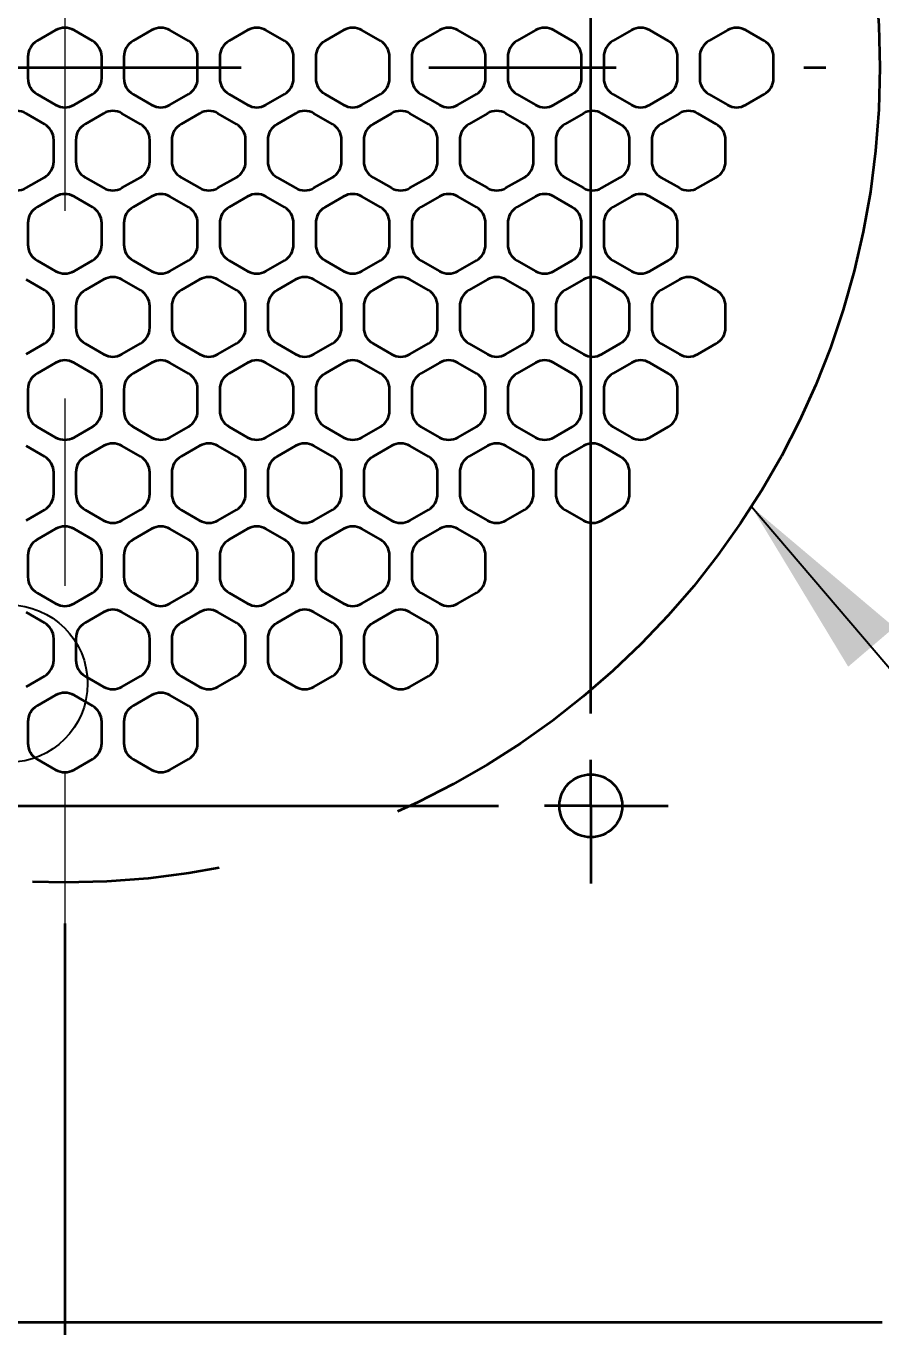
# Model space of a CAD drawing. Header units: millimetres. Extents: x 10 to 515, y -34 to 231.
# Drawn here: x 215.02 to 226.6, y 82.41 to 100.03 of the extents above; entities that cross this region are included whole.
import ezdxf

# ---------------------------------------------------------------- set-up
doc = ezdxf.new("R2010")
doc.units = ezdxf.units.MM
doc.header["$PDSIZE"] = -1
doc.linetypes.add('CENTERX2', pattern=[20.32, 12.7, -2.54, 2.54, -2.54])
doc.layers.add('FORMAT', color=7, linetype='Continuous', lineweight=35)
doc.layers.add('细实线层', color=7, linetype='Continuous')
doc.styles.add('SLDTEXTSTYLE1', font='TXT', dxfattribs={"width": 0.7})
doc.dimstyles.new('SLDDIMSTYLE0', dxfattribs={"dimtxt": 0.18, "dimasz": 2.5, "dimexe": 0, "dimexo": 0.0625, "dimgap": 0, "dimtad": 0, "dimtih": 1, "dimtoh": 1, "dimdec": 0, "dimrnd": 1e-09, "dimzin": 0, "dimdsep": 46, "dimtxsty": 'Standard', "dimsah": 1, "dimcen": 0.09, "dimadec": 0, "dimazin": 0, "dimtfac": 2.5, "dimtdec": 0, "dimtofl": 0, "dimtmove": 0, "dimatfit": 3, "dimfxl": 0, "dimfrac": 2, "dimtolj": 1, "dimtzin": 0, "dimarcsym": 0})
doc.dimstyles.new('SLDDIMSTYLE3', dxfattribs={"dimtxt": 3.5, "dimasz": 2.5, "dimexe": 0, "dimexo": 0.0625, "dimgap": 0.875, "dimtad": 2, "dimlfac": 4, "dimrnd": 1e-09, "dimzin": 12, "dimdsep": 46, "dimtxsty": 'SLDTEXTSTYLE1', "dimsah": 1, "dimcen": 0.09, "dimadec": 0, "dimazin": 3, "dimtfac": 1, "dimtofl": 0, "dimtmove": 0, "dimatfit": 3, "dimfxl": 0, "dimfrac": 2, "dimtolj": 1, "dimtzin": 12, "dimarcsym": 0})

# ---------------------------------------------------------------- blocks, each defined once
blk = doc.blocks.new('_D_26')
at = {"layer": 'FORMAT'}
for p, q in [((224.42, 134.841), (174.398, 134.841)), ((176.398, 82.467), (176.398, 134.841))]:
    blk.add_line(p, q, dxfattribs=at)
for points in [[(176.398, 134.841), (176.048, 132.341), (176.748, 132.341)], [(176.398, 82.467), (176.748, 84.967), (176.048, 84.967)]]:
    blk.add_solid(points, dxfattribs=at)
at = {"layer": 'FORMAT', "insert": (171.886, 111.731), "char_height": 3.5, "attachment_point": 1, "rotation": 90, "style": 'SLDTEXTSTYLE1'}
blk.add_mtext('209.5', dxfattribs=at)
blk = doc.blocks.new('_D_41')
at = {"layer": 'FORMAT'}
for p, q in [((215.541, 87.874), (215.541, 73.131)), ((236.291, 85.945), (236.291, 73.131)), ((215.541, 75.131), (236.291, 75.131))]:
    blk.add_line(p, q, dxfattribs=at)
for points in [[(215.541, 75.131), (218.041, 74.781), (218.041, 75.481)], [(236.291, 75.131), (233.791, 75.481), (233.791, 74.781)]]:
    blk.add_solid(points, dxfattribs=at)
at = {"layer": 'FORMAT', "insert": (223.883, 79.643), "char_height": 3.5, "attachment_point": 1, "style": 'SLDTEXTSTYLE1'}
blk.add_mtext('83', dxfattribs=at)
blk = doc.blocks.new('SW_CENTERMARKSYMBOL_0')
at = {"layer": 'FORMAT', "color": 0}
for p, q in [((14.5, -30), (14.5, -1.25)), ((14.5, -31.25), (14.5, -30.625)), ((1.25, -31.25), (13.25, -31.25)), ((14.5, -31.25), (13.875, -31.25)), ((14.5, -31.25), (14.5, -31.875)), ((14.5, -31.25), (15.125, -31.25)), ((15.125, -31.25), (15.55, -31.25)), ((14.5, -31.875), (14.5, -32.3))]:
    blk.add_line(p, q, dxfattribs=at)

msp = doc.modelspace()

# ---------------------------------------------------------------- linework, layer by layer
at = {"color": 7, "linetype": 'Continuous', "lineweight": 35}
for p, q in [((215.415687, 99.971832), (215.165687, 99.827495)), ((215.915687, 99.827495), (215.665687, 99.971832)), ((216.715687, 99.971832), (216.465687, 99.827495)), ((217.215687, 99.827495), (216.965687, 99.971832)), ((218.015687, 99.971832), (217.765687, 99.827495)), ((218.515687, 99.827495), (218.265687, 99.971832)), ((219.315687, 99.971832), (219.065687, 99.827495)), ((219.815687, 99.827495), (219.565687, 99.971832)), ((220.615687, 99.971832), (220.365687, 99.827495)), ((221.115687, 99.827495), (220.865687, 99.971832)), ((221.915687, 99.971832), (221.665687, 99.827495)), ((222.415687, 99.827495), (222.165687, 99.971832)), ((223.215687, 99.971832), (222.965687, 99.827495)), ((223.715687, 99.827495), (223.465687, 99.971832)), ((224.515687, 99.971832), (224.265687, 99.827495)), ((225.015687, 99.827495), (224.765687, 99.971832)), ((215.040687, 99.610988), (215.040687, 99.322313)), ((216.040687, 99.322313), (216.040687, 99.610988)), ((216.340687, 99.610988), (216.340687, 99.322313)), ((217.340687, 99.322313), (217.340687, 99.610988)), ((217.640687, 99.610988), (217.640687, 99.322313)), ((218.640687, 99.322313), (218.640687, 99.610988)), ((218.940687, 99.610988), (218.940687, 99.322313)), ((219.940687, 99.322313), (219.940687, 99.610988)), ((220.240687, 99.610988), (220.240687, 99.322313)), ((221.240687, 99.322313), (221.240687, 99.610988)), ((221.540687, 99.610988), (221.540687, 99.322313)), ((222.540687, 99.322313), (222.540687, 99.610988)), ((222.840687, 99.610988), (222.840687, 99.322313)), ((223.840687, 99.322313), (223.840687, 99.610988)), ((224.140687, 99.610988), (224.140687, 99.322313)), ((225.140687, 99.322313), (225.140687, 99.610988)), ((215.165687, 99.105807), (215.415687, 98.961469)), ((215.665687, 98.961469), (215.915687, 99.105807)), ((216.465687, 99.105807), (216.715687, 98.961469)), ((216.965687, 98.961469), (217.215687, 99.105807)), ((217.765687, 99.105807), (218.015687, 98.961469)), ((218.265687, 98.961469), (218.515687, 99.105807)), ((219.065687, 99.105807), (219.315687, 98.961469)), ((219.565687, 98.961469), (219.815687, 99.105807)), ((220.365687, 99.105807), (220.615687, 98.961469)), ((220.865687, 98.961469), (221.115687, 99.105807)), ((221.665687, 99.105807), (221.915687, 98.961469)), ((222.165687, 98.961469), (222.415687, 99.105807)), ((222.965687, 99.105807), (223.215687, 98.961469)), ((223.465687, 98.961469), (223.715687, 99.105807)), ((224.265687, 99.105807), (224.515687, 98.961469)), ((224.765687, 98.961469), (225.015687, 99.105807)), ((215.265687, 98.701662), (215.015687, 98.845999)), ((216.065687, 98.845999), (215.815687, 98.701662)), ((216.565687, 98.701662), (216.315687, 98.845999)), ((217.365687, 98.845999), (217.115687, 98.701662)), ((217.865687, 98.701662), (217.615687, 98.845999)), ((218.665687, 98.845999), (218.415687, 98.701662)), ((219.165687, 98.701662), (218.915687, 98.845999)), ((219.965687, 98.845999), (219.715687, 98.701662)), ((220.465687, 98.701662), (220.215687, 98.845999)), ((221.265687, 98.845999), (221.015687, 98.701662)), ((221.765687, 98.701662), (221.515687, 98.845999)), ((222.565687, 98.845999), (222.315687, 98.701662)), ((223.065687, 98.701662), (222.815687, 98.845999)), ((223.865687, 98.845999), (223.615687, 98.701662)), ((224.365687, 98.701662), (224.115687, 98.845999)), ((215.390687, 98.19648), (215.390687, 98.485155)), ((215.690687, 98.485155), (215.690687, 98.19648)), ((216.690687, 98.19648), (216.690687, 98.485155)), ((216.990687, 98.485155), (216.990687, 98.19648)), ((217.990687, 98.19648), (217.990687, 98.485155)), ((218.290687, 98.485155), (218.290687, 98.19648)), ((219.290687, 98.19648), (219.290687, 98.485155)), ((219.590687, 98.485155), (219.590687, 98.19648)), ((220.590687, 98.19648), (220.590687, 98.485155)), ((220.890687, 98.485155), (220.890687, 98.19648)), ((221.890687, 98.19648), (221.890687, 98.485155)), ((222.190687, 98.485155), (222.190687, 98.19648)), ((223.190687, 98.19648), (223.190687, 98.485155)), ((223.490687, 98.485155), (223.490687, 98.19648)), ((224.490687, 98.19648), (224.490687, 98.485155)), ((215.015687, 97.835636), (215.265687, 97.979974)), ((215.815687, 97.979974), (216.065687, 97.835636)), ((216.315687, 97.835636), (216.565687, 97.979974)), ((217.115687, 97.979974), (217.365687, 97.835636)), ((217.615687, 97.835636), (217.865687, 97.979974)), ((218.415687, 97.979974), (218.665687, 97.835636)), ((218.915687, 97.835636), (219.165687, 97.979974)), ((219.715687, 97.979974), (219.965687, 97.835636)), ((220.215687, 97.835636), (220.465687, 97.979974)), ((221.015687, 97.979974), (221.265687, 97.835636)), ((221.515687, 97.835636), (221.765687, 97.979974)), ((222.315687, 97.979974), (222.565687, 97.835636)), ((222.815687, 97.835636), (223.065687, 97.979974)), ((223.615687, 97.979974), (223.865687, 97.835636)), ((224.115687, 97.835636), (224.365687, 97.979974)), ((215.415687, 97.720166), (215.165687, 97.575829)), ((215.915687, 97.575829), (215.665687, 97.720166)), ((216.715687, 97.720166), (216.465687, 97.575829)), ((217.215687, 97.575829), (216.965687, 97.720166)), ((218.015687, 97.720166), (217.765687, 97.575829)), ((218.515687, 97.575829), (218.265687, 97.720166)), ((219.315687, 97.720166), (219.065687, 97.575829)), ((219.815687, 97.575829), (219.565687, 97.720166)), ((220.615687, 97.720166), (220.365687, 97.575829)), ((221.115687, 97.575829), (220.865687, 97.720166)), ((221.915687, 97.720166), (221.665687, 97.575829)), ((222.415687, 97.575829), (222.165687, 97.720166)), ((223.215687, 97.720166), (222.965687, 97.575829)), ((223.715687, 97.575829), (223.465687, 97.720166)), ((215.040687, 97.359322), (215.040687, 97.070647)), ((216.040687, 97.070647), (216.040687, 97.359322)), ((216.340687, 97.359322), (216.340687, 97.070647)), ((217.340687, 97.070647), (217.340687, 97.359322)), ((217.640687, 97.359322), (217.640687, 97.070647)), ((218.640687, 97.070647), (218.640687, 97.359322)), ((218.940687, 97.359322), (218.940687, 97.070647)), ((219.940687, 97.070647), (219.940687, 97.359322)), ((220.240687, 97.359322), (220.240687, 97.070647)), ((221.240687, 97.070647), (221.240687, 97.359322)), ((221.540687, 97.359322), (221.540687, 97.070647)), ((222.540687, 97.070647), (222.540687, 97.359322)), ((222.840687, 97.359322), (222.840687, 97.070647)), ((223.840687, 97.070647), (223.840687, 97.359322)), ((215.165687, 96.854141), (215.415687, 96.709803)), ((215.665687, 96.709803), (215.915687, 96.854141)), ((216.465687, 96.854141), (216.715687, 96.709803)), ((216.965687, 96.709803), (217.215687, 96.854141)), ((217.765687, 96.854141), (218.015687, 96.709803)), ((218.265687, 96.709803), (218.515687, 96.854141)), ((219.065687, 96.854141), (219.315687, 96.709803)), ((219.565687, 96.709803), (219.815687, 96.854141)), ((220.365687, 96.854141), (220.615687, 96.709803)), ((220.865687, 96.709803), (221.115687, 96.854141)), ((221.665687, 96.854141), (221.915687, 96.709803)), ((222.165687, 96.709803), (222.415687, 96.854141)), ((222.965687, 96.854141), (223.215687, 96.709803)), ((223.465687, 96.709803), (223.715687, 96.854141)), ((215.265687, 96.449996), (215.015687, 96.594333)), ((216.065687, 96.594333), (215.815687, 96.449996)), ((216.565687, 96.449996), (216.315687, 96.594333)), ((217.365687, 96.594333), (217.115687, 96.449996)), ((217.865687, 96.449996), (217.615687, 96.594333)), ((218.665687, 96.594333), (218.415687, 96.449996)), ((219.165687, 96.449996), (218.915687, 96.594333)), ((219.965687, 96.594333), (219.715687, 96.449996)), ((220.465687, 96.449996), (220.215687, 96.594333)), ((221.265687, 96.594333), (221.015687, 96.449996)), ((221.765687, 96.449996), (221.515687, 96.594333)), ((222.565687, 96.594333), (222.315687, 96.449996)), ((223.065687, 96.449996), (222.815687, 96.594333)), ((223.865687, 96.594333), (223.615687, 96.449996)), ((224.365687, 96.449996), (224.115687, 96.594333)), ((215.390687, 95.944814), (215.390687, 96.233489)), ((215.690687, 96.233489), (215.690687, 95.944814)), ((216.690687, 95.944814), (216.690687, 96.233489)), ((216.990687, 96.233489), (216.990687, 95.944814)), ((217.990687, 95.944814), (217.990687, 96.233489)), ((218.290687, 96.233489), (218.290687, 95.944814)), ((219.290687, 95.944814), (219.290687, 96.233489)), ((219.590687, 96.233489), (219.590687, 95.944814)), ((220.590687, 95.944814), (220.590687, 96.233489)), ((220.890687, 96.233489), (220.890687, 95.944814)), ((221.890687, 95.944814), (221.890687, 96.233489)), ((222.190687, 96.233489), (222.190687, 95.944814)), ((223.190687, 95.944814), (223.190687, 96.233489)), ((223.490687, 96.233489), (223.490687, 95.944814)), ((224.490687, 95.944814), (224.490687, 96.233489)), ((215.015687, 95.58397), (215.265687, 95.728308)), ((215.815687, 95.728308), (216.065687, 95.58397)), ((216.315687, 95.58397), (216.565687, 95.728308)), ((217.115687, 95.728308), (217.365687, 95.58397)), ((217.615687, 95.58397), (217.865687, 95.728308)), ((218.415687, 95.728308), (218.665687, 95.58397)), ((218.915687, 95.58397), (219.165687, 95.728308)), ((219.715687, 95.728308), (219.965687, 95.58397)), ((220.215687, 95.58397), (220.465687, 95.728308)), ((221.015687, 95.728308), (221.265687, 95.58397)), ((221.515687, 95.58397), (221.765687, 95.728308)), ((222.315687, 95.728308), (222.565687, 95.58397)), ((222.815687, 95.58397), (223.065687, 95.728308)), ((223.615687, 95.728308), (223.865687, 95.58397)), ((224.115687, 95.58397), (224.365687, 95.728308)), ((215.415687, 95.4685), (215.165687, 95.324163)), ((215.915687, 95.324163), (215.665687, 95.4685)), ((216.715687, 95.4685), (216.465687, 95.324163)), ((217.215687, 95.324163), (216.965687, 95.4685)), ((218.015687, 95.4685), (217.765687, 95.324163)), ((218.515687, 95.324163), (218.265687, 95.4685)), ((219.315687, 95.4685), (219.065687, 95.324163)), ((219.815687, 95.324163), (219.565687, 95.4685)), ((220.615687, 95.4685), (220.365687, 95.324163)), ((221.115687, 95.324163), (220.865687, 95.4685)), ((221.915687, 95.4685), (221.665687, 95.324163)), ((222.415687, 95.324163), (222.165687, 95.4685)), ((223.215687, 95.4685), (222.965687, 95.324163)), ((223.715687, 95.324163), (223.465687, 95.4685)), ((215.040687, 95.107656), (215.040687, 94.818981)), ((216.040687, 94.818981), (216.040687, 95.107656)), ((216.340687, 95.107656), (216.340687, 94.818981)), ((217.340687, 94.818981), (217.340687, 95.107656)), ((217.640687, 95.107656), (217.640687, 94.818981)), ((218.640687, 94.818981), (218.640687, 95.107656)), ((218.940687, 95.107656), (218.940687, 94.818981)), ((219.940687, 94.818981), (219.940687, 95.107656)), ((220.240687, 95.107656), (220.240687, 94.818981)), ((221.240687, 94.818981), (221.240687, 95.107656)), ((221.540687, 95.107656), (221.540687, 94.818981)), ((222.540687, 94.818981), (222.540687, 95.107656)), ((222.840687, 95.107656), (222.840687, 94.818981)), ((223.840687, 94.818981), (223.840687, 95.107656)), ((215.165687, 94.602475), (215.415687, 94.458137)), ((215.665687, 94.458137), (215.915687, 94.602475)), ((216.465687, 94.602475), (216.715687, 94.458137)), ((216.965687, 94.458137), (217.215687, 94.602475)), ((217.765687, 94.602475), (218.015687, 94.458137)), ((218.265687, 94.458137), (218.515687, 94.602475)), ((219.065687, 94.602475), (219.315687, 94.458137)), ((219.565687, 94.458137), (219.815687, 94.602475)), ((220.365687, 94.602475), (220.615687, 94.458137)), ((220.865687, 94.458137), (221.115687, 94.602475)), ((221.665687, 94.602475), (221.915687, 94.458137)), ((222.165687, 94.458137), (222.415687, 94.602475)), ((222.965687, 94.602475), (223.215687, 94.458137)), ((223.465687, 94.458137), (223.715687, 94.602475)), ((215.265687, 94.19833), (215.015687, 94.342667)), ((216.065687, 94.342667), (215.815687, 94.19833)), ((216.565687, 94.19833), (216.315687, 94.342667)), ((217.365687, 94.342667), (217.115687, 94.19833)), ((217.865687, 94.19833), (217.615687, 94.342667)), ((218.665687, 94.342667), (218.415687, 94.19833)), ((219.165687, 94.19833), (218.915687, 94.342667)), ((219.965687, 94.342667), (219.715687, 94.19833)), ((220.465687, 94.19833), (220.215687, 94.342667)), ((221.265687, 94.342667), (221.015687, 94.19833)), ((221.765687, 94.19833), (221.515687, 94.342667)), ((222.565687, 94.342667), (222.315687, 94.19833)), ((223.065687, 94.19833), (222.815687, 94.342667)), ((215.390687, 93.693148), (215.390687, 93.981823)), ((215.690687, 93.981823), (215.690687, 93.693148)), ((216.690687, 93.693148), (216.690687, 93.981823)), ((216.990687, 93.981823), (216.990687, 93.693148)), ((217.990687, 93.693148), (217.990687, 93.981823)), ((218.290687, 93.981823), (218.290687, 93.693148)), ((219.290687, 93.693148), (219.290687, 93.981823)), ((219.590687, 93.981823), (219.590687, 93.693148)), ((220.590687, 93.693148), (220.590687, 93.981823)), ((220.890687, 93.981823), (220.890687, 93.693148)), ((221.890687, 93.693148), (221.890687, 93.981823)), ((222.190687, 93.981823), (222.190687, 93.693148)), ((223.190687, 93.693148), (223.190687, 93.981823)), ((215.015687, 93.332304), (215.265687, 93.476642)), ((215.815687, 93.476642), (216.065687, 93.332304)), ((216.315687, 93.332304), (216.565687, 93.476642)), ((217.115687, 93.476642), (217.365687, 93.332304)), ((217.615687, 93.332304), (217.865687, 93.476642)), ((218.415687, 93.476642), (218.665687, 93.332304)), ((218.915687, 93.332304), (219.165687, 93.476642)), ((219.715687, 93.476642), (219.965687, 93.332304)), ((220.215687, 93.332304), (220.465687, 93.476642)), ((221.015687, 93.476642), (221.265687, 93.332304)), ((221.515687, 93.332304), (221.765687, 93.476642)), ((222.315687, 93.476642), (222.565687, 93.332304)), ((222.815687, 93.332304), (223.065687, 93.476642)), ((215.415687, 93.216834), (215.165687, 93.072497)), ((215.915687, 93.072497), (215.665687, 93.216834)), ((216.715687, 93.216834), (216.465687, 93.072497)), ((217.215687, 93.072497), (216.965687, 93.216834)), ((218.015687, 93.216834), (217.765687, 93.072497)), ((218.515687, 93.072497), (218.265687, 93.216834)), ((219.315687, 93.216834), (219.065687, 93.072497)), ((219.815687, 93.072497), (219.565687, 93.216834)), ((220.615687, 93.216834), (220.365687, 93.072497)), ((221.115687, 93.072497), (220.865687, 93.216834)), ((215.040687, 92.85599), (215.040687, 92.567315)), ((216.040687, 92.567315), (216.040687, 92.85599)), ((216.340687, 92.85599), (216.340687, 92.567315)), ((217.340687, 92.567315), (217.340687, 92.85599)), ((217.640687, 92.85599), (217.640687, 92.567315)), ((218.640687, 92.567315), (218.640687, 92.85599)), ((218.940687, 92.85599), (218.940687, 92.567315)), ((219.940687, 92.567315), (219.940687, 92.85599)), ((220.240687, 92.85599), (220.240687, 92.567315)), ((221.240687, 92.567315), (221.240687, 92.85599)), ((215.165687, 92.350809), (215.415687, 92.206471)), ((215.665687, 92.206471), (215.915687, 92.350809)), ((216.465687, 92.350809), (216.715687, 92.206471)), ((216.965687, 92.206471), (217.215687, 92.350809)), ((217.765687, 92.350809), (218.015687, 92.206471)), ((218.265687, 92.206471), (218.515687, 92.350809)), ((219.065687, 92.350809), (219.315687, 92.206471)), ((219.565687, 92.206471), (219.815687, 92.350809)), ((220.365687, 92.350809), (220.615687, 92.206471)), ((220.865687, 92.206471), (221.115687, 92.350809)), ((215.265687, 91.946664), (215.015687, 92.091001)), ((216.065687, 92.091001), (215.815687, 91.946664)), ((216.565687, 91.946664), (216.315687, 92.091001)), ((217.365687, 92.091001), (217.115687, 91.946664)), ((217.865687, 91.946664), (217.615687, 92.091001)), ((218.665687, 92.091001), (218.415687, 91.946664)), ((219.165687, 91.946664), (218.915687, 92.091001)), ((219.965687, 92.091001), (219.715687, 91.946664)), ((220.465687, 91.946664), (220.215687, 92.091001)), ((215.390687, 91.441482), (215.390687, 91.730157)), ((215.690687, 91.730157), (215.690687, 91.441482)), ((216.690687, 91.441482), (216.690687, 91.730157)), ((216.990687, 91.730157), (216.990687, 91.441482)), ((217.990687, 91.441482), (217.990687, 91.730157)), ((218.290687, 91.730157), (218.290687, 91.441482)), ((219.290687, 91.441482), (219.290687, 91.730157)), ((219.590687, 91.730157), (219.590687, 91.441482)), ((220.590687, 91.441482), (220.590687, 91.730157)), ((215.015687, 91.080638), (215.265687, 91.224976)), ((215.815687, 91.224976), (216.065687, 91.080638)), ((216.315687, 91.080638), (216.565687, 91.224976)), ((217.115687, 91.224976), (217.365687, 91.080638)), ((217.615687, 91.080638), (217.865687, 91.224976)), ((218.415687, 91.224976), (218.665687, 91.080638)), ((218.915687, 91.080638), (219.165687, 91.224976)), ((219.715687, 91.224976), (219.965687, 91.080638)), ((220.215687, 91.080638), (220.465687, 91.224976)), ((215.415687, 90.965168), (215.165687, 90.820831)), ((215.915687, 90.820831), (215.665687, 90.965168)), ((216.715687, 90.965168), (216.465687, 90.820831)), ((217.215687, 90.820831), (216.965687, 90.965168)), ((215.040687, 90.604324), (215.040687, 90.315649)), ((216.040687, 90.315649), (216.040687, 90.604324)), ((216.340687, 90.604324), (216.340687, 90.315649)), ((217.340687, 90.315649), (217.340687, 90.604324)), ((215.165687, 90.099143), (215.415687, 89.954805)), ((215.665687, 89.954805), (215.915687, 90.099143)), ((216.465687, 90.099143), (216.715687, 89.954805)), ((216.965687, 89.954805), (217.215687, 90.099143)), ((226.612386, 82.466651), (175.718988, 82.466651))]:
    msp.add_line(p, q, dxfattribs=at)
msp.add_circle((222.665687, 89.466651), 0.425, dxfattribs=at)
for centre, start, end in [((215.540687, 99.755326), 60, 120), ((216.840687, 99.755326), 60, 120), ((218.140687, 99.755326), 60, 120), ((219.440687, 99.755326), 60, 120), ((220.740687, 99.755326), 60, 120), ((222.040687, 99.755326), 60, 120), ((223.340687, 99.755326), 60, 120), ((224.640687, 99.755326), 60, 120), ((215.290687, 99.610988), 120, 180), ((215.790687, 99.610988), 0, 60), ((216.590687, 99.610988), 120, 180), ((217.090687, 99.610988), 0, 60), ((217.890687, 99.610988), 120, 180), ((218.390687, 99.610988), 0, 60), ((219.190687, 99.610988), 120, 180), ((219.690687, 99.610988), 0, 60), ((220.490687, 99.610988), 120, 180), ((220.990687, 99.610988), 0, 60), ((221.790687, 99.610988), 120, 180), ((222.290687, 99.610988), 0, 60), ((223.090687, 99.610988), 120, 180), ((223.590687, 99.610988), 0, 60), ((224.390687, 99.610988), 120, 180), ((224.890687, 99.610988), 0, 60), ((215.290687, 99.322313), 180, 240), ((215.790687, 99.322313), 300, 0), ((216.590687, 99.322313), 180, 240), ((217.090687, 99.322313), 300, 0), ((217.890687, 99.322313), 180, 240), ((218.390687, 99.322313), 300, 0), ((219.190687, 99.322313), 180, 240), ((219.690687, 99.322313), 300, 0), ((220.490687, 99.322313), 180, 240), ((220.990687, 99.322313), 300, 0), ((221.790687, 99.322313), 180, 240), ((222.290687, 99.322313), 300, 0), ((223.090687, 99.322313), 180, 240), ((223.590687, 99.322313), 300, 0), ((224.390687, 99.322313), 180, 240), ((224.890687, 99.322313), 300, 0), ((214.890687, 98.629493), 60, 120), ((215.540687, 99.177976), 240, 300), ((216.190687, 98.629493), 60, 120), ((216.840687, 99.177976), 240, 300), ((217.490687, 98.629493), 60, 120), ((218.140687, 99.177976), 240, 300), ((218.790687, 98.629493), 60, 120), ((219.440687, 99.177976), 240, 300), ((220.090687, 98.629493), 60, 120), ((220.740687, 99.177976), 240, 300), ((221.390687, 98.629493), 60, 120), ((222.040687, 99.177976), 240, 300), ((222.690687, 98.629493), 60, 120), ((223.340687, 99.177976), 240, 300), ((223.990687, 98.629493), 60, 120), ((224.640687, 99.177976), 240, 300), ((215.140687, 98.485155), 0, 60), ((215.940687, 98.485155), 120, 180), ((216.440687, 98.485155), 0, 60), ((217.240687, 98.485155), 120, 180), ((217.740687, 98.485155), 0, 60), ((218.540687, 98.485155), 120, 180), ((219.040687, 98.485155), 0, 60), ((219.840687, 98.485155), 120, 180), ((220.340687, 98.485155), 0, 60), ((221.140687, 98.485155), 120, 180), ((221.640687, 98.485155), 0, 60), ((222.440687, 98.485155), 120, 180), ((222.940687, 98.485155), 0, 60), ((223.740687, 98.485155), 120, 180), ((224.240687, 98.485155), 0, 60), ((215.140687, 98.19648), 300, 0), ((215.940687, 98.19648), 180, 240), ((216.440687, 98.19648), 300, 0), ((217.240687, 98.19648), 180, 240), ((217.740687, 98.19648), 300, 0), ((218.540687, 98.19648), 180, 240), ((219.040687, 98.19648), 300, 0), ((219.840687, 98.19648), 180, 240), ((220.340687, 98.19648), 300, 0), ((221.140687, 98.19648), 180, 240), ((221.640687, 98.19648), 300, 0), ((222.440687, 98.19648), 180, 240), ((222.940687, 98.19648), 300, 0), ((223.740687, 98.19648), 180, 240), ((224.240687, 98.19648), 300, 0), ((214.890687, 98.052143), 240, 300), ((216.190687, 98.052143), 240, 300), ((217.490687, 98.052143), 240, 300), ((218.790687, 98.052143), 240, 300), ((220.090687, 98.052143), 240, 300), ((221.390687, 98.052143), 240, 300), ((222.690687, 98.052143), 240, 300), ((223.990687, 98.052143), 240, 300), ((215.540687, 97.50366), 60, 120), ((216.840687, 97.50366), 60, 120), ((218.140687, 97.50366), 60, 120), ((219.440687, 97.50366), 60, 120), ((220.740687, 97.50366), 60, 120), ((222.040687, 97.50366), 60, 120), ((223.340687, 97.50366), 60, 120), ((215.290687, 97.359322), 120, 180), ((215.790687, 97.359322), 0, 60), ((216.590687, 97.359322), 120, 180), ((217.090687, 97.359322), 0, 60), ((217.890687, 97.359322), 120, 180), ((218.390687, 97.359322), 0, 60), ((219.190687, 97.359322), 120, 180), ((219.690687, 97.359322), 0, 60), ((220.490687, 97.359322), 120, 180), ((220.990687, 97.359322), 0, 60), ((221.790687, 97.359322), 120, 180), ((222.290687, 97.359322), 0, 60), ((223.090687, 97.359322), 120, 180), ((223.590687, 97.359322), 0, 60), ((215.290687, 97.070647), 180, 240), ((215.790687, 97.070647), 300, 0), ((216.590687, 97.070647), 180, 240), ((217.090687, 97.070647), 300, 0), ((217.890687, 97.070647), 180, 240), ((218.390687, 97.070647), 300, 0), ((219.190687, 97.070647), 180, 240), ((219.690687, 97.070647), 300, 0), ((220.490687, 97.070647), 180, 240), ((220.990687, 97.070647), 300, 0), ((221.790687, 97.070647), 180, 240), ((222.290687, 97.070647), 300, 0), ((223.090687, 97.070647), 180, 240), ((223.590687, 97.070647), 300, 0), ((215.540687, 96.92631), 240, 300), ((216.190687, 96.377827), 60, 120), ((216.840687, 96.92631), 240, 300), ((217.490687, 96.377827), 60, 120), ((218.140687, 96.92631), 240, 300), ((218.790687, 96.377827), 60, 120), ((219.440687, 96.92631), 240, 300), ((220.090687, 96.377827), 60, 120), ((220.740687, 96.92631), 240, 300), ((221.390687, 96.377827), 60, 120), ((222.040687, 96.92631), 240, 300), ((222.690687, 96.377827), 60, 120), ((223.340687, 96.92631), 240, 300), ((223.990687, 96.377827), 60, 120), ((215.140687, 96.233489), 0, 60), ((215.940687, 96.233489), 120, 180), ((216.440687, 96.233489), 0, 60), ((217.240687, 96.233489), 120, 180), ((217.740687, 96.233489), 0, 60), ((218.540687, 96.233489), 120, 180), ((219.040687, 96.233489), 0, 60), ((219.840687, 96.233489), 120, 180), ((220.340687, 96.233489), 0, 60), ((221.140687, 96.233489), 120, 180), ((221.640687, 96.233489), 0, 60), ((222.440687, 96.233489), 120, 180), ((222.940687, 96.233489), 0, 60), ((223.740687, 96.233489), 120, 180), ((224.240687, 96.233489), 0, 60), ((215.140687, 95.944814), 300, 0), ((215.940687, 95.944814), 180, 240), ((216.440687, 95.944814), 300, 0), ((217.240687, 95.944814), 180, 240), ((217.740687, 95.944814), 300, 0), ((218.540687, 95.944814), 180, 240), ((219.040687, 95.944814), 300, 0), ((219.840687, 95.944814), 180, 240), ((220.340687, 95.944814), 300, 0), ((221.140687, 95.944814), 180, 240), ((221.640687, 95.944814), 300, 0), ((222.440687, 95.944814), 180, 240), ((222.940687, 95.944814), 300, 0), ((223.740687, 95.944814), 180, 240), ((224.240687, 95.944814), 300, 0), ((216.190687, 95.800477), 240, 300), ((217.490687, 95.800477), 240, 300), ((218.790687, 95.800477), 240, 300), ((220.090687, 95.800477), 240, 300), ((221.390687, 95.800477), 240, 300), ((222.690687, 95.800477), 240, 300), ((223.990687, 95.800477), 240, 300), ((215.540687, 95.251994), 60, 120), ((216.840687, 95.251994), 60, 120), ((218.140687, 95.251994), 60, 120), ((219.440687, 95.251994), 60, 120), ((220.740687, 95.251994), 60, 120), ((222.040687, 95.251994), 60, 120), ((223.340687, 95.251994), 60, 120), ((215.290687, 95.107656), 120, 180), ((215.790687, 95.107656), 0, 60), ((216.590687, 95.107656), 120, 180), ((217.090687, 95.107656), 0, 60), ((217.890687, 95.107656), 120, 180), ((218.390687, 95.107656), 0, 60), ((219.190687, 95.107656), 120, 180), ((219.690687, 95.107656), 0, 60), ((220.490687, 95.107656), 120, 180), ((220.990687, 95.107656), 0, 60), ((221.790687, 95.107656), 120, 180), ((222.290687, 95.107656), 0, 60), ((223.090687, 95.107656), 120, 180), ((223.590687, 95.107656), 0, 60), ((215.290687, 94.818981), 180, 240), ((215.790687, 94.818981), 300, 0), ((216.590687, 94.818981), 180, 240), ((217.090687, 94.818981), 300, 0), ((217.890687, 94.818981), 180, 240), ((218.390687, 94.818981), 300, 0), ((219.190687, 94.818981), 180, 240), ((219.690687, 94.818981), 300, 0), ((220.490687, 94.818981), 180, 240), ((220.990687, 94.818981), 300, 0), ((221.790687, 94.818981), 180, 240), ((222.290687, 94.818981), 300, 0), ((223.090687, 94.818981), 180, 240), ((223.590687, 94.818981), 300, 0), ((215.540687, 94.674644), 240, 300), ((216.840687, 94.674644), 240, 300), ((218.140687, 94.674644), 240, 300), ((219.440687, 94.674644), 240, 300), ((220.740687, 94.674644), 240, 300), ((222.040687, 94.674644), 240, 300), ((223.340687, 94.674644), 240, 300), ((216.190687, 94.126161), 60, 120), ((217.490687, 94.126161), 60, 120), ((218.790687, 94.126161), 60, 120), ((220.090687, 94.126161), 60, 120), ((221.390687, 94.126161), 60, 120), ((222.690687, 94.126161), 60, 120), ((215.140687, 93.981823), 0, 60), ((215.940687, 93.981823), 120, 180), ((216.440687, 93.981823), 0, 60), ((217.240687, 93.981823), 120, 180), ((217.740687, 93.981823), 0, 60), ((218.540687, 93.981823), 120, 180), ((219.040687, 93.981823), 0, 60), ((219.840687, 93.981823), 120, 180), ((220.340687, 93.981823), 0, 60), ((221.140687, 93.981823), 120, 180), ((221.640687, 93.981823), 0, 60), ((222.440687, 93.981823), 120, 180), ((222.940687, 93.981823), 0, 60), ((215.140687, 93.693148), 300, 0), ((215.940687, 93.693148), 180, 240), ((216.440687, 93.693148), 300, 0), ((217.240687, 93.693148), 180, 240), ((217.740687, 93.693148), 300, 0), ((218.540687, 93.693148), 180, 240), ((219.040687, 93.693148), 300, 0), ((219.840687, 93.693148), 180, 240), ((220.340687, 93.693148), 300, 0), ((221.140687, 93.693148), 180, 240), ((221.640687, 93.693148), 300, 0), ((222.440687, 93.693148), 180, 240), ((222.940687, 93.693148), 300, 0), ((215.540687, 93.000328), 60, 120), ((216.190687, 93.548811), 240, 300), ((216.840687, 93.000328), 60, 120), ((217.490687, 93.548811), 240, 300), ((218.140687, 93.000328), 60, 120), ((218.790687, 93.548811), 240, 300), ((219.440687, 93.000328), 60, 120), ((220.090687, 93.548811), 240, 300), ((220.740687, 93.000328), 60, 120), ((221.390687, 93.548811), 240, 300), ((222.690687, 93.548811), 240, 300), ((215.290687, 92.85599), 120, 180), ((215.790687, 92.85599), 0, 60), ((216.590687, 92.85599), 120, 180), ((217.090687, 92.85599), 0, 60), ((217.890687, 92.85599), 120, 180), ((218.390687, 92.85599), 0, 60), ((219.190687, 92.85599), 120, 180), ((219.690687, 92.85599), 0, 60), ((220.490687, 92.85599), 120, 180), ((220.990687, 92.85599), 0, 60), ((215.290687, 92.567315), 180, 240), ((215.790687, 92.567315), 300, 0), ((216.590687, 92.567315), 180, 240), ((217.090687, 92.567315), 300, 0), ((217.890687, 92.567315), 180, 240), ((218.390687, 92.567315), 300, 0), ((219.190687, 92.567315), 180, 240), ((219.690687, 92.567315), 300, 0), ((220.490687, 92.567315), 180, 240), ((220.990687, 92.567315), 300, 0), ((215.540687, 92.422978), 240, 300), ((216.840687, 92.422978), 240, 300), ((218.140687, 92.422978), 240, 300), ((219.440687, 92.422978), 240, 300), ((220.740687, 92.422978), 240, 300), ((216.190687, 91.874495), 60, 120), ((217.490687, 91.874495), 60, 120), ((218.790687, 91.874495), 60, 120), ((220.090687, 91.874495), 60, 120), ((215.140687, 91.730157), 0, 60), ((215.940687, 91.730157), 120, 180), ((216.440687, 91.730157), 0, 60), ((217.240687, 91.730157), 120, 180), ((217.740687, 91.730157), 0, 60), ((218.540687, 91.730157), 120, 180), ((219.040687, 91.730157), 0, 60), ((219.840687, 91.730157), 120, 180), ((220.340687, 91.730157), 0, 60), ((215.140687, 91.441482), 300, 0), ((215.940687, 91.441482), 180, 240), ((216.440687, 91.441482), 300, 0), ((217.240687, 91.441482), 180, 240), ((217.740687, 91.441482), 300, 0), ((218.540687, 91.441482), 180, 240), ((219.040687, 91.441482), 300, 0), ((219.840687, 91.441482), 180, 240), ((220.340687, 91.441482), 300, 0), ((215.540687, 90.748662), 60, 120), ((216.190687, 91.297145), 240, 300), ((216.840687, 90.748662), 60, 120), ((217.490687, 91.297145), 240, 300), ((218.790687, 91.297145), 240, 300), ((220.090687, 91.297145), 240, 300), ((215.290687, 90.604324), 120, 180), ((215.790687, 90.604324), 0, 60), ((216.590687, 90.604324), 120, 180), ((217.090687, 90.604324), 0, 60), ((215.290687, 90.315649), 180, 240), ((215.790687, 90.315649), 300, 0), ((216.590687, 90.315649), 180, 240), ((217.090687, 90.315649), 300, 0), ((215.540687, 90.171312), 240, 300), ((216.840687, 90.171312), 240, 300)]:
    msp.add_arc(centre, 0.25, start, end, dxfattribs=at)
at = {"layer": 'FORMAT', "linetype": 'CENTERX2', "lineweight": 18}
msp.add_line((215.540687, 110.225298), (215.540687, 87.874121), dxfattribs=at)
at = {"layer": 'FORMAT', "linetype": 'CENTERX2'}
msp.add_line((205.230363, 99.466651), (225.851012, 99.466651), dxfattribs=at)
msp.add_circle((215.540687, 99.466651), 11.039802, dxfattribs=at)
at = {"layer": 'FORMAT'}
msp.add_point((216.040687, 99.466651), dxfattribs=at)
at = {"layer": '细实线层'}
msp.add_circle((214.782624, 91.12273), 1.066725, dxfattribs=at)

# ---------------------------------------------------------------- block references
at = {"layer": 'FORMAT'}
msp.add_blockref('SW_CENTERMARKSYMBOL_0', (208.165687, 120.716651), dxfattribs=at)

# ---------------------------------------------------------------- dimensions: what is measured, and where the dimension line sits
for base, p1, p2, angle, picture, middle in [((176.397949, 134.841357), (175.718988, 82.466651), (224.420121, 134.841357), 90, '_D_26', (176.397949, 115.566316)), ((236.290687, 75.131117), (215.540687, 87.874121), (236.290687, 85.945204), 0, '_D_41', (225.41638, 75.131117))]:
    dim = msp.add_linear_dim(base=base, p1=p1, p2=p2, angle=angle, dimstyle='SLDDIMSTYLE3', dxfattribs=at)
    dim.commit()
    dim.dimension.update_dxf_attribs({"geometry": picture, "text_midpoint": middle, "dimtype": 160})

# ---------------------------------------------------------------- leaders
msp.add_leader([(224.841802, 93.519679), (247.925197, 66.478628)], dimstyle='SLDDIMSTYLE0', dxfattribs=at)

doc.saveas('drawing.dxf')
